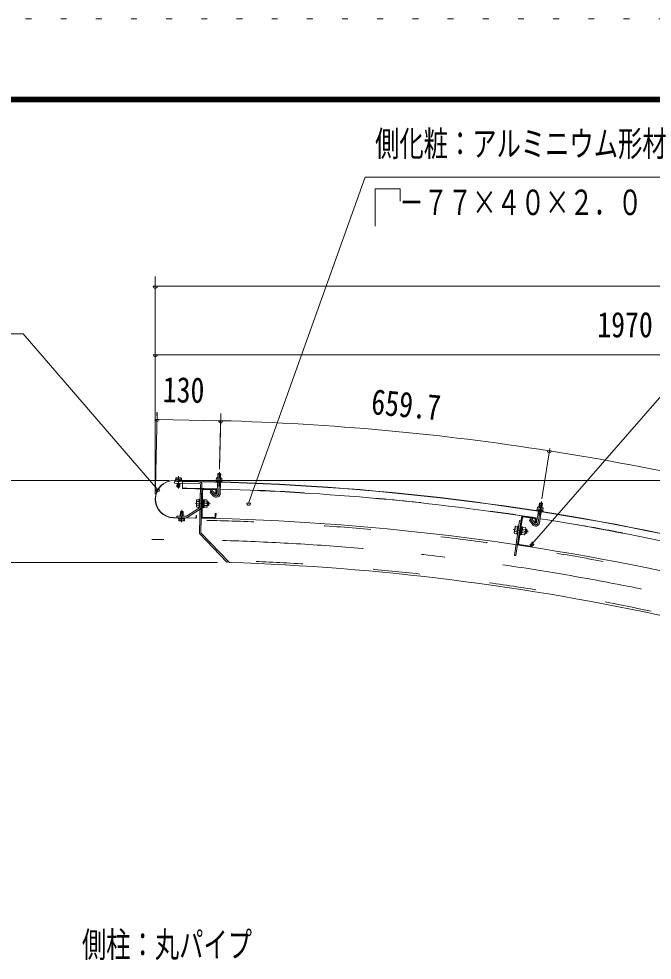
# Model space of a CAD drawing. Units: millimetres, scale not verified, with parts at other scales. Extents: x -26656 to 26658, y -10500 to 10500.
# Drawn here: x 15824 to 19065, y 5687 to 10500 of the extents above; entities that cross this region are included whole.
import ezdxf
from ezdxf.enums import TextEntityAlignment as Align

# ---------------------------------------------------------------- set-up
doc = ezdxf.new("R2010")
doc.units = ezdxf.units.MM
doc.header["$LTSCALE"] = 60
for name, pattern in [('USER2', [10, 4, -6]), ('USER3', [24, 12, -5, 2, -5]), ('USER4', [3, 0.5, -2.5])]:
    doc.linetypes.add(name, pattern=pattern)
for name, color, linetype, lineweight in [('0-6_2-02BOLD', 7, 'Continuous', 18), ('0-7_2-12HIDDEN', 3, 'USER2', 18), ('0-8_2-22CENTER', 3, 'USER3', 18), ('0-9_2-42THIN', 4, 'Continuous', 18), ('0-A_2-52DIM', 3, 'Continuous', 18), ('0-C_F-F1PAPER', 5, 'Continuous', 18), ('0-D_F-E_J_ADD', 5, 'USER4', 18)]:
    doc.layers.add(name, color=color, linetype=linetype, lineweight=lineweight)
doc.styles.add('ＭＳ ゴシック', font='')
doc.styles.get('ＭＳ ゴシック').set_extended_font_data('MS Gothic')

msp = doc.modelspace()

# ---------------------------------------------------------------- linework, layer by layer
at = {"layer": '0-6_2-02BOLD'}
for p, q in [((16619.48, 8138.85), (16736.2, 8136.51)), ((16736.23, 8137.76), (16619.5, 8140.1)), ((16625.7, 8143.98), (16625.62, 8139.98)), ((16656.95, 8143.35), (16625.7, 8143.98)), ((16627.07, 8152.69), (16626.89, 8143.95)), ((16633.64, 8134.57), (16633.73, 8138.56)), ((16634.29, 8152.54), (16634.11, 8143.81)), ((16648.72, 8152.26), (16648.54, 8143.52)), ((16648.64, 8134.26), (16648.72, 8138.26)), ((16653.77, 8153.42), (16655.93, 8152.11)), ((16655.93, 8152.11), (16655.76, 8143.38)), ((16656.95, 8143.35), (16656.87, 8139.35)), ((16661.18, 8136.12), (16660.72, 8098.63)), ((16736.23, 8137.76), (16736.2, 8136.51)), ((16833.23, 8140.63), (16833.13, 8136.88)), ((16833.13, 8136.88), (16864.37, 8136.04)), ((16834.32, 8136.85), (16834.22, 8132.85)), ((16834.73, 8151.84), (16834.43, 8140.6)), ((16836.94, 8153.04), (16834.73, 8151.84)), ((16841.94, 8151.64), (16841.64, 8140.41)), ((16841.69, 8152.91), (16842.24, 8173.27)), ((16844.8, 8175.71), (16842.24, 8173.27)), ((16857.23, 8172.87), (16842.24, 8173.27)), ((16854.8, 8175.44), (16844.8, 8175.71)), ((16857.23, 8172.87), (16854.8, 8175.44)), ((16856.37, 8151.25), (16856.07, 8140.02)), ((16856.69, 8152.51), (16857.23, 8172.87)), ((16863.18, 8136.08), (16863.07, 8132.08)), ((16747.96, 8124.28), (16620.99, 8126.82)), ((16633.13, 8108.82), (16633.48, 8126.57)), ((16635.58, 8106.27), (16633.13, 8108.82)), ((16648.12, 8108.52), (16633.13, 8108.82)), ((16635.58, 8106.27), (16645.57, 8106.07)), ((16648.12, 8108.52), (16645.57, 8106.07)), ((16648.13, 8108.52), (16648.48, 8126.27)), ((16752.86, 8119.18), (16747.85, 7868.91)), ((16760.86, 8119.02), (16755.92, 7872.07)), ((16764.26, 8088.94), (16761.58, 7954.97)), ((16768.34, 8092.86), (16827.32, 8091.68)), ((16768.41, 8096.86), (16827.4, 8095.68)), ((16831.24, 8087.6), (16830.9, 8070.61)), ((16834.22, 8132.85), (16863.07, 8132.08)), ((16835.24, 8087.52), (16834.9, 8070.53)), ((16839.57, 8073.88), (16841.11, 8131.41)), ((16840.62, 8112.99), (16855.62, 8112.59)), ((16854.57, 8073.48), (16856.11, 8131.01)), ((16733.49, 8038.3), (16735.29, 8041.28)), ((16735.29, 8041.28), (16747.29, 8041.04)), ((16747.35, 8043.52), (16746.49, 8001.03)), ((16747.35, 8043.52), (16751.34, 8043.44)), ((16759.92, 8072.03), (16751.92, 8072.19)), ((16767.34, 8043.12), (16763.34, 8043.2)), ((16767.31, 8041.37), (16772.31, 8041.27)), ((16772.31, 8041.27), (16771.53, 8002.28)), ((16786.8, 8040.25), (16772.29, 8040.54)), ((16788.48, 8037.2), (16786.8, 8040.25)), ((16820.05, 8060.25), (16802.86, 8078.39)), ((16830.9, 8070.61), (16834.9, 8070.53)), ((16681.45, 7957.41), (16748.25, 8000.04)), ((16685.75, 7950.67), (16752.55, 7993.3)), ((16734.73, 8013.14), (16746.73, 8012.9)), ((16735.1, 8031.9), (16747.11, 8031.66)), ((16746.49, 8001.03), (16750.5, 8000.95)), ((16766.52, 8002.38), (16771.53, 8002.28)), ((16771.91, 8021.78), (16766.82, 8016.88)), ((16766.92, 8021.88), (16772.02, 8026.78)), ((16786.23, 8012.11), (16771.73, 8012.4)), ((16786.61, 8030.87), (16772.1, 8031.16)), ((16793.36, 8031.35), (16788.36, 8031.45)), ((16796.78, 8015.03), (16792.96, 8011.35)), ((16793.36, 8031.35), (16797.03, 8027.52)), ((16796.78, 8015.03), (16797.03, 8027.52)), ((18475.57, 7992.35), (18506.44, 7987.5)), ((18480.84, 8004.17), (18505.05, 8000.37)), ((18485.62, 8002.15), (18483.88, 7991.05)), ((18485.54, 8003.44), (18488.69, 8023.56)), ((18491.55, 8025.65), (18488.69, 8023.56)), ((18503.51, 8021.24), (18488.69, 8023.56)), ((18501.43, 8024.09), (18491.55, 8025.65)), ((18499.88, 7999.91), (18498.14, 7988.81)), ((18500.35, 8001.11), (18503.51, 8021.24)), ((18503.51, 8021.24), (18501.43, 8024.09)), ((18505.05, 8000.37), (18507.01, 7998.79)), ((18507.01, 7998.79), (18505.26, 7987.69)), ((16615.67, 7948.64), (16728.65, 7946.38)), ((16615.7, 7949.89), (16728.67, 7947.63)), ((16641.71, 7944.11), (16641.79, 7948.11)), ((16649.94, 7935.21), (16650.12, 7943.95)), ((16650.53, 7978.95), (16650.1, 7957.2)), ((16650.54, 7978.95), (16653.08, 7981.39)), ((16650.54, 7978.95), (16665.53, 7978.64)), ((16663.08, 7981.19), (16653.08, 7981.39)), ((16663.08, 7981.19), (16665.53, 7978.64)), ((16664.37, 7934.92), (16664.55, 7943.66)), ((16665.53, 7978.64), (16665.09, 7956.9)), ((16671.59, 7934.78), (16671.76, 7943.51)), ((16731.45, 7961.32), (16731.22, 7950.08)), ((16731.45, 7961.32), (16732.7, 7961.3)), ((16732.7, 7961.3), (16732.47, 7950.05)), ((16765.42, 7946.89), (16824.41, 7945.71)), ((16765.5, 7950.89), (16824.48, 7949.71)), ((16828.9, 7970.63), (16828.56, 7953.63)), ((16828.9, 7970.63), (16832.9, 7970.55)), ((16832.9, 7970.55), (16832.56, 7953.55)), ((18396.57, 7950.55), (18367.35, 7755.72)), ((18400.53, 7949.95), (18380.65, 7817.43)), ((18405.07, 7953.31), (18463.42, 7944.56)), ((18405.67, 7957.27), (18464.02, 7948.52)), ((18449.57, 7943.36), (18437.45, 7934.53)), ((18464.3, 7923.16), (18449.57, 7943.36)), ((18473.28, 7925.33), (18482.2, 7982.19)), ((18476.17, 7988.46), (18475.54, 7984.51)), ((18475.54, 7984.51), (18504.06, 7980.03)), ((18479.34, 7963.99), (18494.16, 7961.66)), ((18488.1, 7923.01), (18497.02, 7979.87)), ((18504.68, 7983.98), (18504.06, 7980.03)), ((18506.44, 7987.5), (18505.86, 7983.8)), ((16644.89, 7934.05), (16669.38, 7933.56)), ((16669.38, 7933.56), (16671.59, 7934.78)), ((18363.5, 7903.68), (18358.83, 7872.53)), ((18386.14, 7934.92), (18359.44, 7756.91)), ((18363.5, 7903.68), (18365.67, 7906.4)), ((18364.28, 7897.13), (18376.16, 7895.34)), ((18365.67, 7906.4), (18377.55, 7904.62)), ((18377.92, 7907.08), (18371.62, 7865.05)), ((18377.92, 7907.08), (18381.87, 7906.49)), ((18394.05, 7933.73), (18386.14, 7934.92)), ((18397.69, 7904.11), (18391.39, 7862.08)), ((18397.69, 7904.11), (18393.74, 7904.71)), ((18417.9, 7895.52), (18413.22, 7864.37)), ((18452.17, 7914.32), (18437.45, 7934.53)), ((18466.78, 7940.02), (18464.26, 7923.2)), ((18464.26, 7923.2), (18468.22, 7922.61)), ((18470.74, 7939.42), (18468.22, 7922.61)), ((16888.71, 7722.3), (16747.85, 7868.91)), ((16901.56, 7720.48), (16755.92, 7872.07)), ((18361.5, 7878.57), (18373.37, 7876.79)), ((18371.62, 7865.05), (18375.57, 7864.46)), ((18391.39, 7862.08), (18387.44, 7862.68)), ((18391.65, 7863.82), (18396.6, 7863.07)), ((18399.49, 7882.36), (18393.8, 7878.15)), ((18394.54, 7883.1), (18400.23, 7887.3)), ((18411.05, 7861.65), (18396.71, 7863.8)), ((18412.45, 7870.93), (18398.1, 7873.08)), ((18415.23, 7889.48), (18400.88, 7891.64)), ((18413.22, 7864.37), (18411.05, 7861.65)), ((18421.99, 7889.09), (18417.04, 7889.84)), ((18421.99, 7889.09), (18419.02, 7869.32)), ((18421.99, 7889.09), (18425.14, 7884.83)), ((18423.29, 7872.47), (18425.14, 7884.83)), ((18383.42, 7808.93), (18441.77, 7800.18)), ((18384.02, 7812.89), (18442.36, 7804.13)), ((18449.43, 7824.31), (18446.91, 7807.5)), ((18449.43, 7824.31), (18453.39, 7823.72)), ((18453.39, 7823.72), (18450.86, 7806.9)), ((18359.44, 7756.91), (18367.35, 7755.72)), ((16894.48, 7727.84), (16888.71, 7722.3))]:
    msp.add_line(p, q, dxfattribs=at)
for points in [[(16748.12, 8132.27), (16621.15, 8134.81), (16620.99, 8126.82)], [(16653.77, 8153.42), (16629.28, 8153.91), (16627.07, 8152.69)], [(16833.23, 8140.63), (16864.47, 8139.79), (16864.37, 8136.04)], [(16836.94, 8153.04), (16861.43, 8152.38), (16863.58, 8151.06), (16863.28, 8139.82)], [(16830.94, 8070.57), (16813.75, 8088.71), (16802.86, 8078.39)], [(16733.49, 8038.3), (16732.86, 8006.81), (16734.54, 8003.76), (16746.55, 8003.52)], [(16767.34, 8043.12), (16766.49, 8000.63), (16762.49, 8000.71)], [(16788.48, 8037.2), (16787.85, 8005.71), (16786.04, 8002.72), (16771.54, 8003.02)], [(16793.36, 8031.35), (16792.96, 8011.35), (16787.96, 8011.45)], [(18475.57, 7992.35), (18474.99, 7988.64), (18505.86, 7983.8)], [(18480.84, 8004.17), (18478.49, 8003.27), (18476.75, 7992.16)], [(16678.66, 7956.63), (16632.6, 7957.55), (16632.44, 7949.55)], [(16641.71, 7944.11), (16672.95, 7943.49), (16673.04, 7947.49)], [(16644.89, 7934.05), (16642.73, 7935.35), (16642.9, 7944.09)], [(18397.43, 7902.38), (18402.38, 7901.64), (18396.6, 7863.07)], [(18417.9, 7895.52), (18416.62, 7898.76), (18402.27, 7900.91)], [(18358.83, 7872.53), (18360.11, 7869.29), (18371.98, 7867.51)], [(18423.29, 7872.47), (18419.02, 7869.32), (18414.08, 7870.06)]]:
    msp.add_lwpolyline(points, dxfattribs=at)
for centre, radius, start, end in [((16617.59, 8044.37), 95.75, 88.854, 268.854), ((16617.59, 8044.37), 94.5, 88.854, 268.854), ((16630.59, 8148.09), 5.79, 50.30775, 88.854), ((16641.1, 8132.39), 21.27, 69.02267, 108.68311), ((16652.23, 8147.65), 5.79, 88.854, 127.38544), ((16505.19, -4661.8), 12797.62, 65.66528, 89.30167), ((16505.19, -4661.8), 12798.88, 65.66528, 89.30167), ((16838.21, 8147.21), 5.79, 49.93085, 88.46228), ((16848.62, 8131.44), 21.27, 68.63316, 108.29361), ((16859.85, 8146.63), 5.79, 88.46228, 127.00851), ((16505.19, -4661.8), 12761.37, 88.49597, 89.30167), ((16747.86, 8119.28), 5, 358.854, 88.854), ((16747.86, 8119.28), 13, 358.854, 88.854), ((16768.26, 8088.86), 8, 88.854, 178.854), ((16768.26, 8088.86), 4, 88.854, 178.854), ((16827.24, 8087.68), 4, 358.854, 88.854), ((16827.24, 8087.68), 8, 358.854, 88.854), ((16505.19, -4661.8), 12761.37, 81.1133, 88.42862), ((16834.57, 8074.01), 20, 223.46228, 358.48836), ((16834.57, 8074.01), 5, 223.46228, 358.51442), ((16740.08, 8008.34), 7.19, 138.12717, 178.854), ((16759.32, 8022.03), 26.15, 157.82858, 199.87939), ((16740.65, 8036.48), 7.19, 178.854, 219.58083), ((16745.56, 8004.26), 5, 302.54407, 358.854), ((16745.56, 8004.26), 13, 302.54407, 358.854), ((16780.69, 8007.52), 7.19, 358.854, 39.58083), ((16762.02, 8021.98), 26.15, 337.82858, 19.87941), ((16781.26, 8035.67), 7.19, 318.12717, 358.854), ((18481.35, 7998.23), 5.79, 42.54817, 81.07961), ((18489.65, 7981.26), 21.27, 61.25049, 100.91093), ((18502.74, 7994.88), 5.79, 81.07961, 119.62584), ((16678.76, 7961.63), 13, 268.854, 302.54407), ((16678.76, 7961.63), 5, 268.854, 302.54407), ((16728.72, 7950.13), 3.75, 268.854, 358.854), ((16728.72, 7950.13), 2.5, 268.854, 358.854), ((16505.19, -4661.8), 12611.38, 65.80466, 88.854), ((16765.58, 7954.89), 8, 178.854, 268.854), ((16765.58, 7954.89), 4, 178.854, 268.854), ((16824.56, 7953.71), 8, 268.854, 358.854), ((16824.56, 7953.71), 4, 268.854, 358.854), ((18404.48, 7949.36), 8, 81.47133, 171.47133), ((18404.48, 7949.36), 4, 81.47133, 171.47133), ((18462.83, 7940.61), 4, 351.47133, 81.47133), ((18462.83, 7940.61), 8, 351.47133, 81.47133), ((16505.19, -4661.8), 12761.37, 73.73062, 81.04594), ((16646.43, 7939.81), 5.79, 268.854, 307.38544), ((16657.56, 7955.08), 21.27, 249.02267, 288.68311), ((16668.07, 7939.38), 5.79, 230.30775, 268.854), ((18387.03, 7884.23), 26.15, 150.44592, 192.49673), ((18370.37, 7900.96), 7.19, 171.47133, 212.19815), ((18410.54, 7894.93), 7.19, 310.74449, 351.47133), ((18468.33, 7926.1), 20, 216.07961, 351.10568), ((18468.33, 7926.1), 5, 216.07961, 351.13176), ((18366.19, 7873.12), 7.19, 130.74449, 171.47133), ((18389.7, 7883.83), 26.15, 330.44592, 12.49673), ((18406.36, 7867.1), 7.19, 351.47133, 32.19815), ((18384.61, 7816.84), 8, 171.47133, 261.47133), ((18384.61, 7816.84), 4, 171.47133, 261.47133), ((18442.96, 7808.09), 8, 261.47133, 351.47133), ((18442.96, 7808.09), 4, 261.47133, 351.47133), ((16505.19, -4661.8), 12388.63, 67.05199, 88.16655)]:
    msp.add_arc(centre, radius, start, end, dxfattribs=at)
at = {"layer": '0-7_2-12HIDDEN'}
for radius, start, end in [(12762.62, 88.49596, 89.30167), (12762.62, 81.1133, 88.42862), (12762.62, 73.73062, 81.04594), (12600.87, 65.80389, 88.854), (12399.12, 67.01985, 88.21622)]:
    msp.add_arc((16505.19, -4661.8), radius, start, end, dxfattribs=at)
at = {"layer": '0-8_2-22CENTER'}
for p, q in [((16849.99, 8182.45), (16847.07, 8073.67)), ((16641.68, 8161.16), (16640.43, 8098.67)), ((16803.14, 8089), (16825.5, 8065.41)), ((16725.67, 8022.7), (16804.41, 8021.13)), ((18497.56, 8031.66), (18480.68, 7924.16)), ((16656.98, 7926.31), (16658.23, 7988.79)), ((18439.1, 7945.01), (18458.23, 7918.74)), ((18431.63, 7877.54), (18353.75, 7889.22))]:
    msp.add_line(p, q, dxfattribs=at)
for centre, radius, start, end in [((16834.57, 8074.01), 12.5, 223.4623, 358.4623), ((18468.33, 7926.1), 12.5, 216.07962, 351.07962), ((16505.19, -4661.8), 12500, 65.24121, 90)]:
    msp.add_arc(centre, radius, start, end, dxfattribs=at)
at = {"layer": '0-9_2-42THIN'}
for p, q in [((16635.72, 8138.52), (16635.64, 8134.52)), ((16646.72, 8138.3), (16646.64, 8134.3)), ((16843.69, 8152.85), (16844.29, 8175.22)), ((16854.69, 8152.56), (16855.29, 8174.92)), ((16635.48, 8126.53), (16635.09, 8106.78)), ((16646.48, 8126.3), (16646.09, 8106.56)), ((16853.61, 8112.64), (16854.11, 8131.07)), ((16855.52, 8109.12), (16853.61, 8112.64)), ((16788.01, 8013.95), (16795.51, 8013.8)), ((16788.31, 8028.95), (16795.81, 8028.8)), ((18487.51, 8003.13), (18490.98, 8025.23)), ((18498.38, 8001.42), (18501.85, 8023.52)), ((16652.1, 7957.16), (16652.57, 7980.91)), ((16663.1, 7956.94), (16663.57, 7980.68)), ((18492.19, 7961.97), (18495.04, 7980.18)), ((18493.63, 7958.24), (18492.19, 7961.97)), ((18414.45, 7872.53), (18421.86, 7871.42)), ((18416.67, 7887.36), (18424.09, 7886.25))]:
    msp.add_line(p, q, dxfattribs=at)
for points in [[(16840.53, 8109.53), (16842.62, 8112.94), (16843.11, 8131.36)], [(18478.8, 7960.56), (18481.32, 7963.68), (18484.18, 7981.89)]]:
    msp.add_lwpolyline(points, dxfattribs=at)
at = {"layer": '0-A_2-52DIM'}
for p, q in [((17596.84, 9689.93), (17000, 8023.4)), ((19446.84, 9689.93), (17596.84, 9689.93)), ((20084.18, 9689.93), (18449.54, 7814.39)), ((16521.84, 8069.37), (16521.84, 9182.46)), ((16531.84, 9132.46), (16511.84, 9132.46)), ((21971.84, 9132.46), (16521.84, 9132.46)), ((15846.84, 8889.93), (13246.84, 8889.93)), ((15846.84, 8889.93), (16534.97, 8092.25)), ((16531.84, 8782.47), (16511.84, 8782.47)), ((16521.84, 8782.47), (21971.84, 8782.47)), ((16523.02, 8104.68), (16532.41, 8489.38)), ((16531.67, 8451.89), (16530.63, 8484.95)), ((16850.72, 8214.19), (16857.79, 8482.87)), ((16541.67, 8451.89), (16521.67, 8451.89)), ((16857.04, 8445.38), (16531.67, 8451.89)), ((16867.05, 8445.38), (16847.05, 8445.38)), ((16857.36, 8457.15), (16850.38, 8197.1)), ((18499.83, 8046.14), (18540.17, 8303.15)), ((18548.35, 8291.51), (18528.35, 8291.51)), ((16592.59, 8139.93), (15021.84, 8139.93)), ((16642.59, 8140.12), (20822.18, 8140.12)), ((16544.97, 8092.25), (16524.97, 8092.25)), ((17010, 8023.4), (16990, 8023.4)), ((18459.54, 7814.39), (18439.54, 7814.39)), ((16840.21, 7719.93), (15371.84, 7719.93))]:
    msp.add_line(p, q, dxfattribs=at)
msp.add_lwpolyline([(17646.84, 9439.93), (17646.84, 9631.38), (17775.62, 9631.38), (17775.62, 9566.98)], dxfattribs=at)
for centre, radius, start, end in [((16521.84, 9132.46), 10, 180, 0), ((16521.84, 8782.47), 10, 180, 0), ((16531.67, 8451.89), 10, 180, 0), ((16857.05, 8445.38), 10, 180, 0), ((16505.17, -4661.88), 13111.98, 81.07959, 88.46222), ((18538.35, 8291.51), 10, 180, 0), ((16505.17, -4661.88), 13111.99, 73.69698, 81.07959), ((16534.97, 8092.25), 10, 180, 0), ((17000, 8023.4), 10, 180, 0), ((18449.54, 7814.39), 10, 180, 0)]:
    msp.add_arc(centre, radius, start, end, dxfattribs=at)
at = {"layer": '0-C_F-F1PAPER'}
for p, q in [((-2541.75, 10100), (26158.25, 10100)), ((-2539.25, 10097.5), (26155.75, 10097.5)), ((-2536.75, 10095), (26153.25, 10095)), ((-2534.25, 10092.5), (26150.75, 10092.5)), ((-2531.75, 10090), (26148.25, 10090)), ((-2529.25, 10087.5), (26145.75, 10087.5)), ((-2526.75, 10085), (26143.25, 10085)), ((-2524.25, 10082.5), (26140.75, 10082.5)), ((-2521.75, 10080), (26138.25, 10080)), ((-2519.25, 10077.5), (26135.75, 10077.5)), ((-2516.75, 10075), (26133.25, 10075))]:
    msp.add_line(p, q, dxfattribs=at)
at = {"layer": '0-D_F-E_J_ADD'}
msp.add_line((-3041.75, 10500), (26658.25, 10500), dxfattribs=at)

# ---------------------------------------------------------------- texts
at = {"layer": '0-A_2-52DIM', "color": 7, "style": 'ＭＳ ゴシック'}
for s, width, p in [('側化粧：アルミニウム形材', 0.7, (17646.84, 9757.7)), ('\u3000－７７×４０×２．０', 0.7, (17646.84, 9457.7)), ('1970', 0.8, (18784.15, 8832.46)), ('側柱：丸パイプ', 0.7, (16146.84, 5662.69))]:
    msp.add_text(s, height=130.2, dxfattribs=dict(at, width=width)).set_placement(p, align=Align.BOTTOM_LEFT)
at = {"layer": '0-A_2-52DIM', "color": 7, "style": 'ＭＳ ゴシック', "width": 0.8}
for s, rotation, p in [('130', 358.854, (16558.97, 8501.35)), ('659.7', 354.771, (17619.7, 8440.55))]:
    msp.add_text(s, height=130.2, rotation=rotation, dxfattribs=at).set_placement(p, align=Align.BOTTOM_LEFT)

doc.saveas('drawing.dxf')
